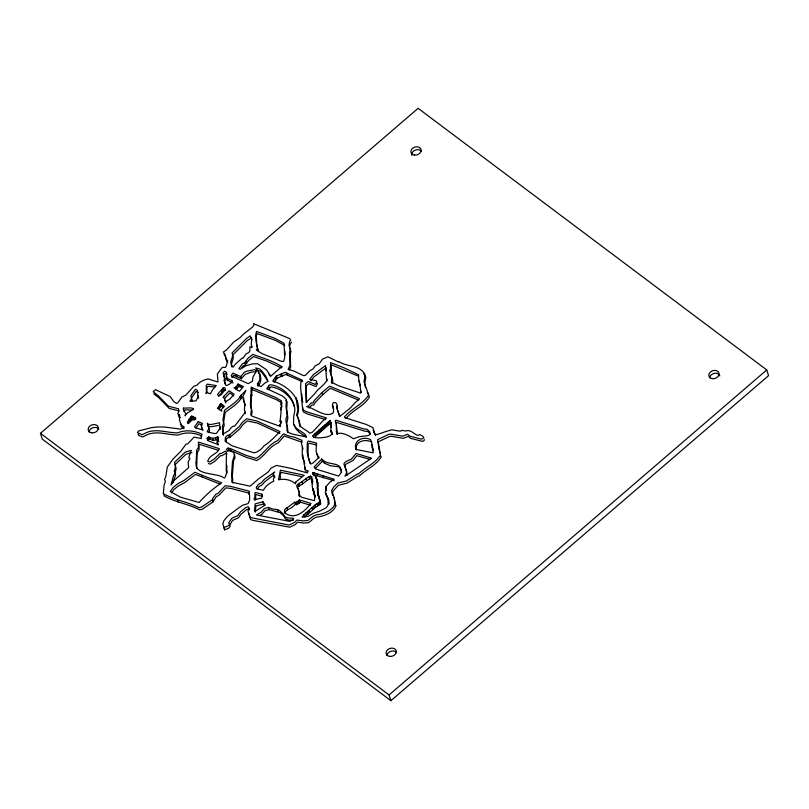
<?xml version="1.0" encoding="UTF-8"?>
<svg xmlns="http://www.w3.org/2000/svg" width="809" height="809" viewBox="0 0 809 809"><rect width="100%" height="100%" fill="white"/><g stroke="black" fill="none" stroke-linecap="round" stroke-linejoin="round"><path stroke-width="1.21" d="M312.527 488.272L314.317 493.51L312.527 488.272L311.485 478.261L312.001 476.865L310.545 476.147C305.893 477.441 303.213 481.77 298.814 483.489L296.61 485.481L299.552 492.893L299.441 495.836M303.041 410.133L303.345 411.892L307.299 413.935L325.744 419.659M372.251 444.454L373.202 450.775M317.553 493.49L319.949 501.772L315.025 504.988L303.86 514.767L304.538 516.921L315.702 507.152L320.627 503.926L319.252 497.444L317.553 493.49L317.259 480.779L315.945 476.997L312.426 473.316L312.618 472.466L334.198 479.252L329.769 482.295L325.774 486.816L326.381 490.659M318.24 495.654L317.816 484.227L316.673 479.919M261.914 494.218L261.762 498.142L254.269 499.679A2.983 2.306 -17.5 0 1 254.936 497.191L254.987 492.388L261.914 494.218L262.591 496.372L255.664 494.542L255.614 499.345A2.983 2.306 -17.5 0 0 254.966 500.245M299.401 496.817L298.875 490.739M196.638 468.532L197.153 454.365L197.396 452.191L199.044 449.895L199.135 444.252L217.924 450.128M326.361 370.795L326.179 367.761L313.892 376.923L310.767 380.999M327.008 380.867L327.099 379.219M330.982 430.853L332.034 434.494L330.982 430.853L330.648 422.045M313.204 490.426L313.316 488.949M251.66 338.819L251.245 344.856L252.256 347.031L251.902 347.516L249.93 346.697L249.839 350.995L248.626 352.694L246.169 353.755L242.933 358.266L242.255 358.023L235.085 364.414L233.144 367.124L231.263 364.839C229.311 360.511 234.226 357.103 232.062 352.936L246.523 338.496L250.224 335.856L252.024 339.972M184.017 411.488L184.128 410.294L185.999 409.758L191.652 410.072M257.404 383.931L258.101 385.387L260.963 386.651L264.856 383.072L268.113 381.312L265.413 375.659L261.368 370.441L259.507 368.955L255.735 367.943L259.871 374.051L259.77 380.149L257.404 383.931L258.091 386.085C261.358 382.485 262.025 376.316 258.304 372.767M280.086 421.135L281.067 412.226L280.592 407.534L281.744 406.846L281.856 405.208L281.016 404.631L281.481 400.88L275.464 397.411L251.306 387.289L250.921 392.254L251.7 392.911L250.729 394.266L250.426 405.066L251.447 409.587L250.75 414.744L252.105 416.18L280.511 426.505L280.42 425.281L279.186 425.362L280.632 424.088L281.006 422.086L280.086 421.135L280.763 423.299L281.047 420.791M207.175 438.165L207.953 440.693L218.329 444.738L217.105 442.098L218.218 439.681L217.368 439.115L218.663 437.305L217.651 436.951L212.818 438.387L208.682 436.971L207.175 438.165L207.852 440.318L209.359 439.125L213.495 440.541L218.329 439.115L217.651 436.951M294.284 424.867L295.942 428.831L298.895 432.077L306.459 437.163M223.962 527.246L224.669 529.824L228.694 528.226L230.332 525.941M251.599 394.408L251.983 389.453L251.306 387.289M255.331 512.137L255.866 506.009L263.552 503.977L264.705 505.554M344.422 466.49L345.868 464.224L353.078 460.382L356.779 455.669L369.824 459.29M251.457 415.199L252.125 411.741L251.103 407.23L251.407 396.42L252.378 395.065M164.288 494.39L164.005 495.826C175.209 502.278 188.224 503.865 199.53 509.781L202.119 509.336L213.07 501.873L216.225 496.675L218.865 495.32L225.863 487.867L230.909 488.424L249.041 493.136M331.66 433.017L331.761 431.46M315.409 496.554L314.63 496.332L313.639 491.356M314.63 496.332L314.832 495.401M334.087 497.495L335.411 505.241L336.119 505.443C333.025 513.179 324.116 516.253 316.552 517.093L313.892 518.347L308.512 522.745L303.365 523.008L297.52 522.189L295.346 524.576L289.723 527.195L253.207 520.409L250.527 519.6L249.91 515.869M213.07 501.873L212.666 498.546L215.548 494.521L218.187 493.166L225.175 485.713L230.231 486.27L249.496 491.275L248.626 493.187L249.324 493.601L248.747 494.4L249.587 494.612L249.647 500.023L248.07 503.592L242.427 505.312L237.421 508.831L227.582 516.273L223.941 520.632L222.819 523.635L224.669 529.824M336.423 431.531L336.261 423.026L335.199 421.014L335.786 420.184L364.262 429.063L367.043 429.306L369.602 431.622L370.168 434.312L368.024 435.677L359.105 436.698L353.442 438.781C348.952 435.717 343.117 432.148 337.09 433.584L336.423 431.531L337.181 434.393M336.514 431.116L337.282 433.978L336.605 431.824M328.029 498.688L328.707 500.842L325.36 492.651L326.31 488.697L325.693 488.505M326.037 494.815L326.229 494.026M279.702 479.606L280.592 476.845M328.292 501.843L328.727 504.341L328.565 499.456L325.36 492.651M340.943 470.15L341.62 472.153M339.82 416.17L337.323 409.546L337.292 405.764M347.021 475.449L346.576 470.616L345.018 467.349M312.082 479.474L312.759 481.638L312.173 480.415L312.678 479.029M208.793 432.603L209.592 430.57L208.024 425.312L208.58 426.404L211.715 426.677L218.521 425.423M331.639 380.988L332.034 377.843L329.708 370.158L330.497 370.35L330.578 362.614L344.412 367.984L358.68 374.8C358.003 380.958 361.138 386.844 360.632 393.123L339.355 386.065L331.296 382.182L331.639 380.988L332.135 383.638M332.317 383.153L332.711 379.997L330.426 372.787M138.491 434.231L138.086 434.797L139.866 436.021L142.758 436.88L148.027 434.362C158.048 430.691 168.201 435.121 178.324 435.02C185.858 431.773 194.514 432.623 201.845 436.021M179.254 414.4L178.465 415.492L179.001 417.05L180.326 417.515M191.278 399.282L189.872 401.244L196.011 400.88L197.881 397.249L197.578 390.474L195.475 389.26L190.894 395.652L191.955 401.436L191.581 397.806L196.152 391.425L198.256 392.638M180.852 423.896L180.458 424.442L184.219 427.021L183.441 428.103L180.346 429.083L164.652 427.041L157.967 426.96L151.475 427.648L138.632 430.934L137.409 432.643L142.071 434.726L147.349 432.208C157.361 428.537 167.524 432.967 177.646 432.866C185.534 429.427 194.544 430.661 202.149 434.251L201.026 435.818L201.35 438.488L194.069 437.123L187.739 443.848L185.918 444.252L180.994 451.119L173.015 459.047L167.321 467.005L165.815 476.592L164.571 479.383L165.39 481.416L164.045 485.38L163.327 493.672C174.532 500.124 187.536 501.701 198.842 507.627L201.441 507.182L212.383 499.719M191.591 416.119L187.294 422.126L187.739 423.491L192.512 419.8L194.534 419.932L195.899 418.031L191.591 416.119L192.269 418.283L188.487 423.562M221.444 390.13L222.799 388.239L224.002 387.531L225.033 388.007L225.398 389.412L224.386 390.818L220.837 394.822L218.612 396.016L217.54 394.63L219.229 392.264L221.444 390.13L222.131 392.284L218.784 395.995M195.869 428.001L198.913 423.744L202.23 425.109M231.93 377.631L233.619 375.265L241.365 378.743L245.198 374.334L251.427 372.13L255.624 371.776M222.131 392.284L223.476 390.393L224.68 389.685L225.721 390.16M244.702 362.857L247.969 358.286L252.802 354.413C262.794 357.922 273.533 361.107 282.301 366.952L280.531 367.63L270.803 376.165L266.485 369.784L257.596 363.757L252.459 363.878L245.885 365.799L240.061 369.339L238.877 368.661L242.336 363.838L244.702 362.857L245.38 365.011L243.013 365.992L241.456 368.166M245.38 365.011L248.656 360.44L253.49 356.567L266.667 361.026L281.552 367.943M257.434 348.517L256.332 350.064L262.409 353.796L281.431 361.32L283.635 361.471L284.707 357.669L284.06 343.259L274.706 338.243L256.514 331.417C254.562 337.484 256.665 344.553 258.122 350.671L256.817 345.352M220.655 403.853L217.419 408.373L221.797 411.073L221.231 409.688L224.427 406.31L221.1 403.792L221.332 406.017L219.36 408.767L218.683 406.614M240.688 376.579L244.51 372.17L246.492 371.28L254.946 369.612L256.352 371.291L253.065 376.782L252.347 381.373L248.161 383.638L231.425 376.195L231.253 375.467L232.941 373.111L240.688 376.579L241.365 378.743M235.692 387.299L238.018 384.053L243.438 386.601L239.494 391.202L237.522 390.292L234.023 387.764L235.692 387.299L236.37 389.453L238.695 386.206L238.018 384.053M172.448 483.367L175.664 475.176L174.977 473.346L176.119 468.947L175.229 464.508L185.908 454.324L191.925 452.474M171.569 492.812L173.864 489.607L178.465 485.896L184.664 482.599L195.556 474.448L220.068 484.065M291.402 342.086L289.723 345.413L289.632 347.496L291.007 351.419L290.198 354.473L290.674 367.124L289.389 369.855M298.4 418.445L299.249 421.489C297.985 427.678 306.48 429.306 309.625 433.209L312.486 432.158L323.165 420.569L326.502 417.96L306.621 411.781L302.657 409.738L300.645 387.683L300.857 382.344L302.364 380.25L285.061 372.332L276.324 376.074L272.754 381.069C287.185 385.357 303.062 398.736 297.338 415.33L297.965 417.373M268.214 389.675L271.066 386.854C281.674 388.482 291.655 396.521 294.436 406.806M302.313 381.595L285.739 374.486L277.002 378.228L274.099 382.283L273.422 380.129M227.38 451.331L228.947 450.128L230.868 450.603L246.543 457.429L256.736 460.564C265.089 455.861 269.266 446.356 278.326 442.786L284.222 435.99L301.919 442.21M309.109 408.1L311.9 404.955L313.72 405.097L314.711 402.983L322.71 394.691L322.022 392.527L314.034 400.829L313.032 402.943L311.212 402.801L308.037 406.502L306.742 406.573C314.903 408.403 324.561 417.788 332.782 413.318C335.543 410.294 330.274 404.996 333.48 402.68C336.463 401.77 337.899 404.733 336.645 407.382L339.608 416.443L345.221 412.206A3.378 2.619 -17.5 0 1 346.95 410.709L349.124 409.041C352.431 406.34 354.979 401.911 358.842 399.616L359.459 398.766L357.76 397.886L329.607 386.146L322.022 392.527M229.483 525.516L232.588 520.379L238.382 517.891L240.991 514.241L246.533 509.66L248.808 508.851L249.283 509.751M257.171 489.253L259.133 486.512L261.873 485.076L264.958 481.567L273.422 475.247M279.843 476.359L281.057 472.355L301.433 476.541M331.083 431.642L331.993 433.26L331.447 434.302C330.659 438.296 305.751 439.904 314.954 433.857L330.153 420.498L331.326 424.199M327.716 422.52L328.221 424.907L315.328 436.435L314.65 434.281M328.393 424.674L330.841 422.652M335.877 423.168L336.473 422.349L364.94 431.217L367.721 431.46L370.279 433.786M305.751 471.566L306.864 472.416M298.44 489.223L297.287 487.635L299.492 485.643C303.891 483.924 306.571 479.595 311.222 478.311L310.545 476.147M315.106 468.735L322.407 461.211L324.763 463.365L330.335 465.731L338.819 466.813L341.034 469.817M284.889 513.017L285.385 511.642L287.589 509.812L291.887 507.455L295.427 504.351L296.731 504.715L299.461 502.925L300.068 502.086L299.381 499.932L311.02 503.451C304.548 511.349 295.042 520.763 284.424 512.643L284.707 509.478L294.749 502.197L296.043 502.551L296.731 504.715M296.043 502.551L299.381 499.932M317.684 483.297L317.259 480.779M315.116 496.969L314.731 494.4L313.953 494.178M303.86 514.767L302.101 517.224L308.451 516.263L313.144 513.341L319.393 511.258L326.189 507.779L327.645 505.746L328.646 502.359L328.049 502.187M240.789 395.732C236.643 402.478 230.272 405.633 224.508 410.305L222.981 419.699L223.547 423.4L222.424 425.858L222.738 434.241L229.22 430.388L231.293 427.486L233.548 426.07L234.671 426.222L245.329 412.185L244.399 410.052L244.763 403.469L243.196 399.504L243.054 396.147L245.997 390.251L240.789 395.732L241.466 397.886C237.32 404.631 230.959 407.787 225.195 412.459L223.668 421.853L224.224 425.554L223.102 428.012L223.345 435.333M241.466 397.886L241.942 397.381L241.264 395.227M229.746 434.807L239.272 426.576L242.275 422.389L246.674 418.759L256.868 420.973L279.995 431.581C274.929 436.567 270.024 442.139 263.956 445.901C261.641 449.207 258.091 451.988 254.147 452.858L232.072 445.82L225.135 441.239L225.408 437.436L227.491 435.384L229.746 434.807L230.423 436.961L227.046 438.256L226.085 439.6L226.277 441.896M230.423 436.961L239.96 428.74L242.953 424.543L247.352 420.923L257.545 423.127L279.863 433.402M40.45 433.331L418.101 108.305L766.74 369.925L768.55 375.669L390.899 700.695L42.26 439.075L40.45 433.331L389.078 694.951L390.899 700.695M389.078 694.951L766.74 369.925M346.1 418.425C352.855 409.688 363.817 406.654 369.389 397.057L363.989 381.747L365.162 375.032C360.753 364.798 347.091 367.266 338.85 361.542L338.516 362.007L327.878 356.809L322.548 359.095L319.151 363.848L315.318 365.729L312.931 369.066L309.867 370.724L305.185 375.507L303.294 375.518L293.697 370.927L288.135 369.43L289.996 364.97L289.521 352.319L290.32 349.266L288.955 345.332L289.632 341.449L290.714 339.932L289.571 338.556L253.45 323.62L253.824 325.339L252.661 326.967L243.549 334.066L240.243 337.555L233.953 341.782L226.49 349.933L223.304 352.077L224.963 354.342L225.853 358.791L227.673 360.743L226.378 365.901L225.226 367.519L223.021 367.235L221.646 368.044L217.378 374.001L217.995 382.05L208.186 378.925C204.07 379.755 199.692 381.535 197.224 385.033L193.907 386.176L185.868 395.065L181.904 397.077L177.929 402.629L176.463 403.499L173.682 401.426L170.234 396.612L155.561 389.695L153.184 391.738L158.402 395.834L168.515 406.249L178.556 408.778L178.577 412.236L177.788 413.338L178.324 414.896L179.649 415.351L179.537 420.083L181.529 426.06L181.145 426.596L184.017 428.558M224.467 398.574L229.847 392.952L233.73 395.925M207.003 392.598L205.759 393.326L206.457 392.355L206.224 385.6L207.266 384.144L216.276 385.62L212.656 389.695L210.451 393.761L207.003 392.598L206.902 387.754L207.943 386.298L214.628 387.056M260.286 515.02L261.843 514.342L264.988 510.701L269.195 509.599L280.147 512.663L283.767 515.97L285.486 519.054L287.165 519.429L286.861 519.843L293.384 520.318M223.992 527.67L229.169 525.253L229.655 523.787L228.805 523.362L228.947 522.351L231.91 518.225L237.704 515.727L240.313 512.087L245.855 507.506L248.13 506.697L249.566 508.598L247.958 510.843L249.85 517.447L289.046 525.041L294.668 522.422L296.842 520.035L302.687 520.854L307.835 520.581L313.204 516.193L315.864 514.939C323.438 514.089 332.347 511.025 335.442 503.279L334.734 503.087L334.43 498.738L333.409 495.341L332.165 494.016L331.629 490.456L333.571 487.119L337.828 483.044L346.201 481.092L357.831 473.781L358.498 474.013C365.344 467.066 375.396 463.476 380.564 454.759L378.915 449.005L377.601 439.641L388.482 434.484L390.413 434.099L402.69 436.172L407.594 434.241L410.042 436.233L421.398 439.166L423.896 437.709L422.551 436.021L419.861 434.635L418.253 435.323L416.342 434.848L411.164 431.43L408.323 430.499L405.218 430.985L401.739 430.267L401.183 431.035L399.15 431.066L391.829 429.801L389.159 430.6C384.477 431.632 380.179 434.008 375.497 434.726L373.434 430.823L373.02 427.658L366.214 424.422L344.492 417.555L344.422 416.948C351.753 408.282 362.685 404.561 368.712 394.903L367.286 392.041M303.021 449.167L301.464 443.666L301.969 440.349L293.798 436.991L289.015 436.071L283.544 433.826L277.649 440.632C268.588 444.202 264.412 453.707 256.059 458.41L245.865 455.275L230.191 448.449L227.329 448.297L226.389 449.612L227.187 450.158L233.831 452.342L234.307 455.7L232.486 461.443L231.647 473.589L232.011 482.265L250.133 486.179L258.122 479.231L268.345 471.859L270.904 468.28L276.375 465.418L290.775 468.3L307.248 472.931L308.239 470.959L304.801 469.776L305.023 467.056L303.982 463.618L304.437 462.364L302.263 456.043L302.333 447.003M321.729 459.047L314.175 466.935L316.016 469.119L338.658 476.086L341.125 472.638L341.307 470.939C340.731 460.908 327.129 466.105 321.729 459.047L322.407 461.211M262.874 501.823L255.189 503.855L254.481 510.975L255.422 511.187L265.18 504.988L262.874 501.823L263.552 503.977M268.507 507.435L264.3 508.548L261.165 512.188L256.473 514.999L289.784 521.37L292.605 520.066L293.798 518.407L286.184 517.689L286.487 517.275L284.808 516.9L283.089 513.816L279.469 510.509L277.305 509.579L272.653 509.003L268.507 507.435L269.195 509.599M221.332 406.017L223.527 407.392L222.849 405.238M337.201 433.27L336.352 423.977M251.377 337.98L247.21 340.65L232.739 355.09C234.903 359.267 229.989 362.675 231.94 366.993M207.903 424.25L211.038 424.523L219.512 422.743L219.967 428.396L216.397 433.391L214.375 433.533L207.124 431.834L208.914 428.406L207.347 423.158L208.58 426.404M192.269 418.283L195.636 419.527L194.959 417.373M313.295 474.63L334.228 480.748M316.784 445.071L309.2 443.18L308.178 444.272L308.067 456.043M208.348 463.517L210.37 464.113L214.921 461.17L220.837 455.447L221.818 455.76L225.964 453.313L227.096 454.223M300.068 502.086L310.545 505.261M257.029 370.31L260.185 371.119L262.045 372.605L267.536 380.564M179.234 410.942L169.202 408.403L159.09 397.988L153.862 393.892M358.438 400.05L330.284 388.3L322.71 394.691M201.997 475.257L221.706 482.801C213.384 488.393 205.759 495.017 199.085 502.49L180.72 497.272L170.234 491.569L173.187 487.453L177.788 483.731L183.987 480.445L194.868 472.284L201.997 475.257L202.685 477.411M330.396 372.322L331.174 372.504L331.255 364.768L358.347 376.155M233.113 382.94L226.793 379.947L226.742 376.084M238.695 386.206L241.669 387.602L240.991 385.448M251.983 389.453L276.142 399.565L282.159 403.034L281.552 403.883L280.875 401.729M227.238 374.395L225.135 373.374L223.759 375.295L224.255 377.247M273.705 476.43L274.918 477.067M284.738 345.413L275.384 340.397L257.201 333.571L256.332 335.401L256.706 345.099M224.669 400.182L225.529 400.859L225.782 402.993M224.508 378.218L225.387 378.966L224.75 382.799L225.286 383.992M298.723 494.663L301.747 497.302L314.388 500.69L315.004 495.957L314.438 494.815M285.85 400.485L287.165 401.739L286.699 408.717L287.852 417.94L286.568 424.604M227.744 362.25L226.53 360.945L225.64 356.506L223.982 354.231M424.179 439.408L424.31 440.227L422.743 441.411L410.719 438.387L408.272 436.395L403.367 438.326L391.091 436.253L389.159 436.638L378.278 441.795L380.25 453.728M380.574 456.134L381.241 456.913C376.084 465.63 366.022 469.22 359.186 476.167L358.508 475.935L346.879 483.246L338.506 485.198L332.812 491.296L332.721 495.32M363.494 373.465L365.84 377.186L364.667 383.901L365.526 387.733M319.029 458.106L317.684 456.63L316.794 453.323M268.871 374.274L270.206 375.993M371.725 442.341L371.301 441.775C364.819 438.882 354.878 441.168 356.364 449.885M317.937 482.933L315.945 476.997M316.036 478.281L316.764 480.101M375.568 435.272L374.112 432.977L373.697 429.812M316.916 382.9L317.401 383.86L316.026 386.581L308.816 383.719L306.227 385.863L306.591 402.7M201.754 427.445L203.12 430.287M248.636 513.007L249.485 514.918M286.507 424.492L287.175 426.151L286.932 430.044C286.861 434.514 301.595 435.515 306.277 436.88C306.196 432.37 294.425 429.953 293.495 423.603L293.768 416.17L294.911 410.102C294.213 397.755 282.988 386.469 270.388 384.7L269.144 385.276L266.737 388.644L282.493 396.006L286.487 399.585L286.022 406.553L287.175 415.775C283.676 421.317 288.803 426.748 287.61 432.198M309.837 463.031L307.147 452.079L307.228 444.121L307.501 442.118L308.522 441.026L316.461 443.019L316.117 451.169L317.007 454.476L318.928 457.328C317.765 458.167 310.221 466.985 310.14 462.94L308.178 456.974M245.451 405.622L243.873 401.658L243.731 398.301M304.72 463.426L302.95 458.207L302.94 455.042M372.292 447.397L373.171 452.868L355.829 449.41C353.311 440.288 363.17 435.94 370.613 439.621C372.504 442.523 371.129 446.437 372.969 449.551M332.044 379.947L332.732 382.111M329.89 420.69L331.346 425.018M330.719 423.623L331.407 425.777M329.647 421.044L330.325 423.198M330.77 425.382L331.447 427.536M328.899 421.56L329.576 423.724M328.292 422.227L328.98 424.381M327.948 422.541L328.626 424.695M327.544 422.753L328.221 424.907M326.927 423.259L327.605 425.423M326.32 423.926L327.008 426.09M325.046 425.018L325.724 427.172M324.773 425.21L325.451 427.374M324.52 425.564L325.198 427.728M323.893 426.08L324.571 428.244M323.367 426.636L324.055 428.79M322.993 426.808L323.681 428.962M322.7 427.213L323.378 429.377M322.033 427.799L322.71 429.953M321.294 428.285L321.972 430.449M321.021 428.487L321.699 430.651M320.768 428.851L321.446 431.005M319.98 429.397L320.657 431.551M319.191 429.953L319.868 432.107M318.807 430.125L319.484 432.279M318.513 430.54L319.191 432.704M318.079 431.146L318.766 433.3M317.199 431.824L317.876 433.978M315.884 433.108L316.562 435.262M324.085 461.211L324.763 463.365M315.348 433.675L316.026 435.829M314.954 433.857L315.631 436.011M323.084 460.291L323.762 462.445M313.184 435.394L313.872 437.548M322.963 475.591L323.64 477.745M325.774 486.816L326.452 488.97M327.382 497.039L328.07 499.193M296.074 397.644L296.903 400.9M327.493 497.909L328.181 500.063M325.896 493.45L326.583 495.614M328.181 500.993L328.858 503.147M286.922 373.171L287.599 375.336M316.845 473.477L317.522 475.631M317.138 482.063L317.816 484.227M314.084 472.749L314.762 474.903M317.27 484.095L317.947 486.249M281.674 374.041L282.351 376.195M312.618 472.466L313.771 475.702M317.158 487.554L317.836 489.708M281.016 374.294L281.694 376.458M280.794 374.385L281.481 376.539M317.613 491.801L318.291 493.955M318.574 495.28L319.252 497.444M319.575 499.163L320.253 501.317M319.828 500.902L320.506 503.056M319.949 501.772L320.627 503.926M319.454 502.46L320.131 504.614M311.485 478.261L312.173 480.415M312.072 481.527L312.749 483.691M318.089 503.329L318.766 505.483M313.255 489.243L313.943 491.397M309.129 476.744L309.807 478.908M316.966 503.855L317.644 506.009M276.324 376.074L277.002 378.228M275.879 376.701L276.557 378.855M275.212 377.631L275.889 379.795M315.025 504.988L315.702 507.152M305.984 478.372L306.662 480.526M313.71 506.303L314.388 508.457M281.016 404.631L281.694 406.785M280.592 407.534L281.269 409.698M312.082 507.526L312.759 509.69M302 481.84L302.677 483.994M309.058 510.681L309.746 512.845M268.628 386.004L269.306 388.158M298.814 483.489L299.492 485.643M307.744 512.006L308.421 514.16M298.197 484.348L298.875 486.502M305.762 513.169L306.449 515.323M298.784 500.771L299.461 502.925M297.773 501.499L298.45 503.663M296.347 502.136L297.034 504.29M258.435 382.495L259.113 384.649M294.749 502.197L295.427 504.351M245.906 361.168L246.583 363.322M251.781 387.521L252.459 389.675M286.912 507.658L287.589 509.812M236.006 374.607L236.683 376.761M239.009 384.518L239.697 386.672M277.305 509.579L277.993 511.733M237.684 384.508L238.362 386.672M239.97 396.693L240.657 398.847M236.359 386.368L237.037 388.522M227.157 378.278L227.835 380.442M222.799 388.239L223.476 390.393M222.718 388.36L223.395 390.514M222.222 404.642L222.9 406.796M221.1 403.792L221.777 405.946M219.947 404.854L220.624 407.008M228.623 435.515L229.301 437.669M230.191 448.449L230.868 450.603M225.489 437.75L226.176 439.904M228.269 447.974L228.947 450.128M218.218 439.681L218.895 441.835M217.368 439.115L218.046 441.269M215.669 437.962L216.347 440.116M217.105 442.098L217.965 444.879M212.818 438.387L213.495 440.541M209.723 437.325L210.401 439.479M208.682 436.971L209.359 439.125M207.508 437.699L208.186 439.863M192.886 416.301L193.573 418.455M191.248 416.605L191.925 418.759M190.904 417.08L191.581 419.244M190.216 418.041L190.894 420.205M188.841 419.972L189.518 422.126M177.565 499.952L178.243 502.106M360.875 391.111L361.229 392.486M245.076 412.206L245.39 413.5M299.997 426.808L299.937 423.643L296.62 414.683L297.955 410.396L296.225 398.746M333.642 408.848L333.075 405.774M302.354 400.091L302.738 402.204M304.902 467.278L305.145 468.775M234.509 454.506L234.994 457.854L233.609 460.584L232.325 475.753L232.82 480.445L232.213 481.284L233.134 483.044M284.778 350.934L285.183 354.969M302.667 407.18L302.879 409.425M301.777 394.114L302.161 399.029M360.318 385.549L359.125 381.049M198.397 395.783L198.508 398.2M220.24 427.081L220.291 429.266M226.773 465.306L226.884 473.164M386.965 655.603A5.238 4.055 -17.5 0 1 390.969 651.265A5.238 4.055 -17.5 0 1 396.653 652.701M709.685 377.854A5.238 4.055 -17.5 0 1 714.357 373.353A5.238 4.055 -17.5 0 1 719.838 375.902M411.882 155.348A5.238 4.055 -17.5 0 1 415.128 150.181A5.238 4.055 -17.5 0 1 421.449 151.374M89.041 432.036A5.238 4.055 -17.5 0 1 93.045 427.698A5.238 4.055 -17.5 0 1 98.728 429.124M305.812 395.298L306.196 402.498L314.549 393.902C317.856 388.714 323.873 385.792 326.644 380.513L325.491 365.597L313.214 374.769L309.705 379.37L316.238 380.746L316.713 381.706L315.348 384.427L308.138 381.565L305.549 383.709L305.812 395.298M345.028 466.146L346.636 472.658L344.988 476.289L371.594 458.157L356.102 453.515L351.5 459.006C349.185 460.473 341.024 462.323 345.028 466.146M196.112 462.606C194.109 475.874 216.893 472.436 223.648 477.735L224.589 477.988L225.509 476.713L226.833 471.708L226.207 471.01L226.419 452.059L225.286 451.149L221.13 453.606L220.159 453.293L214.243 459.016L209.693 461.959L207.67 461.363C209.43 454.982 216.074 454.506 219.097 449.673L219.239 448.631L198.458 442.098L198.367 447.741L196.718 450.037L196.112 462.606M224.548 378.005L224.063 380.645L225.691 385.175L226.894 385.408L230.12 383.769L232.314 381.666L232.436 380.786L226.105 377.793L226.56 372.241L224.447 371.22L223.082 373.141L224.548 378.005M173.389 476.177L170.982 485.066L174.602 480.01L188.669 467.632L188.163 461.99L189.923 458.612L188.79 457.449L191.237 450.32L185.231 452.17L174.552 462.354L175.432 466.783L174.299 471.192L174.987 473.022L173.389 476.177M183.451 408.13L183.34 409.334L185.888 414.006L185.241 415.917L185.018 415.219L187.324 413.005L193.644 409.253L193.422 408.545L190.975 407.908L183.451 408.13M256.493 487.099L256.311 488.13L257.424 488.97L263.319 490.315A18.991 14.693 -17.5 0 1 273.725 481.224L273.341 479.262L274.676 475.854L273.017 474.276L274.635 472.011L264.27 479.403L261.196 482.922L258.455 484.358L256.493 487.099M295.76 482.073L295.457 483.893A18.991 14.693 -17.5 0 0 278.458 479.767L280.379 470.201L304.235 475.207L295.76 482.073M198.235 421.59L194.514 426.788L195.829 427.85L202.513 429.913L201.077 425.291L202.422 423.42L198.235 421.59M223.79 396.41L223.122 397.35L224.851 398.706L225.236 401.911L229.918 399.08L234.054 394.216L229.169 390.798L223.79 396.41M389.665 656.402A5.238 4.055 -17.5 0 0 396.208 650.78A5.238 4.055 -17.5 0 0 387.703 649.667A5.238 4.055 -17.5 0 0 389.665 656.402M712.385 378.663A5.238 4.055 -17.5 0 0 718.928 373.03A5.238 4.055 -17.5 0 0 710.433 371.918A5.238 4.055 -17.5 0 0 712.385 378.663M414.471 155.085A5.238 4.055 -17.5 0 0 421.004 149.463A5.238 4.055 -17.5 0 0 412.509 148.35A5.238 4.055 -17.5 0 0 414.471 155.085M91.741 432.835A5.238 4.055 -17.5 0 0 98.283 427.213A5.238 4.055 -17.5 0 0 89.789 426.1A5.238 4.055 -17.5 0 0 91.741 432.835"/></g></svg>
